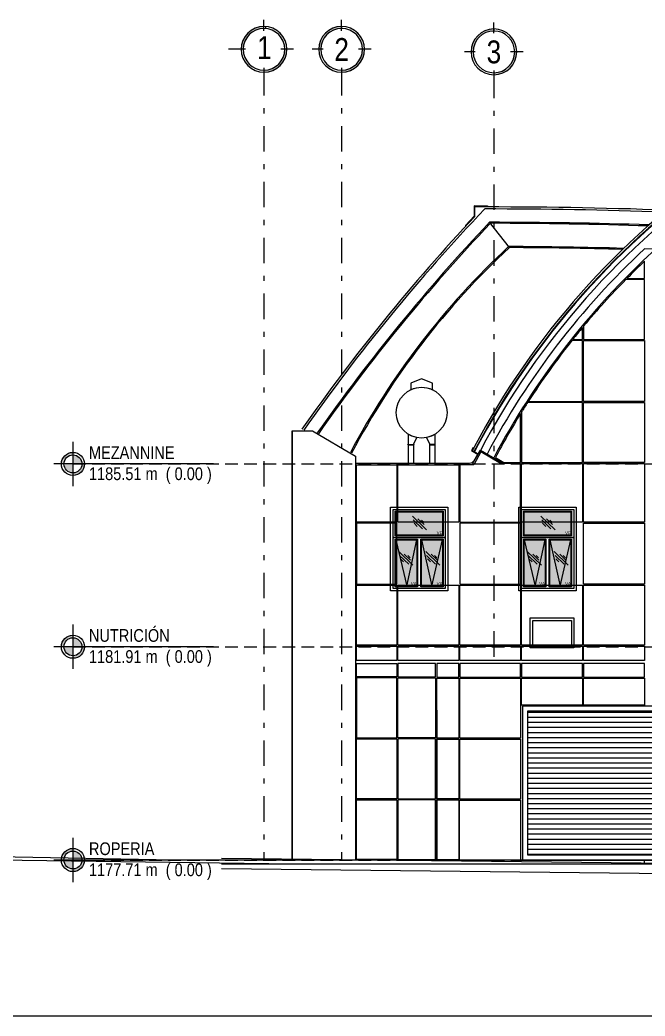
# Model space of a CAD drawing. Extents: x -133 to 84, y -2 to 88.
# Drawn here: x 1.96 to 14.27, y 68.64 to 88.26 of the extents above; entities that cross this region are included whole.
import ezdxf
from ezdxf.enums import TextEntityAlignment as Align

# ---------------------------------------------------------------- set-up
doc = ezdxf.new("R2010")
doc.units = 0
doc.header["$MEASUREMENT"] = 0
for name, pattern in [('RHCG02-4502(DOS ARA)AR-FA-004-08$0$CENTER', [2, 1.25, -0.25, 0.25, -0.25]), ('RHCG02-4502(DOS ARA)AR-FA-004-08$0$DASHDOT', [1, 0.5, -0.25, 0, -0.25]), ('RHCG02-4502(DOS ARA)AR-FA-004-08$0$HIDDEN', [0.375, 0.25, -0.125])]:
    doc.linetypes.add(name, pattern=pattern)
for name, color, linetype in [('arq-paredes', 4, 'Continuous'), ('arq-text-detalle de fachada', 1, 'Continuous'), ('arq-ventanas', 1, 'Continuous'), ('Cotas', 1, 'Continuous'), ('DISEÑO', 2, 'Continuous'), ('luminarias', 3, 'Continuous'), ('RHCG02-4502(DOS ARA)AR-FA-004-08$0$02', 2, 'Continuous'), ('RHCG02-4502(DOS ARA)AR-FA-004-08$0$03', 3, 'Continuous'), ('RHCG02-4502(DOS ARA)AR-FA-004-08$0$04', 4, 'Continuous'), ('RHCG02-4502(DOS ARA)AR-FA-004-08$0$05', 5, 'Continuous'), ('RHCG02-4502(DOS ARA)AR-FA-004-08$0$06', 6, 'Continuous'), ('RHCG02-4502(DOS ARA)AR-FA-004-08$0$arq-ejes-circulo', 1, 'Continuous'), ('RHCG02-4502(DOS ARA)AR-FA-004-08$0$arq-ejes-principales', 1, 'RHCG02-4502(DOS ARA)AR-FA-004-08$0$DASHDOT'), ('RHCG02-4502(DOS ARA)AR-FA-004-08$0$arq-fachada', 252, 'Continuous'), ('RHCG02-4502(DOS ARA)AR-FA-004-08$0$arq-niveles', 1, 'Continuous'), ('RHCG02-4502(DOS ARA)AR-FA-004-08$0$arq-paredes', 4, 'Continuous'), ('RHCG02-4502(DOS ARA)AR-FA-004-08$0$arq-proyeccion estructura fachada', 1, 'Continuous'), ('RHCG02-4502(DOS ARA)AR-FA-004-08$0$arq-simbologia', 1, 'Continuous'), ('RHCG02-4502(DOS ARA)AR-FA-004-08$0$arq-text-ejes', 2, 'Continuous'), ('RHCG02-4502(DOS ARA)AR-FA-004-08$0$arq-text-simbologia', 3, 'Continuous'), ('RHCG02-4502(DOS ARA)AR-FA-004-08$0$ELEVACION OESTE(TOPOGRAFICO)$0$PLANTA', 7, 'Continuous'), ('RHCG02-4502(DOS ARA)AR-FA-004-08$0$L 2', 2, 'Continuous')]:
    doc.layers.add(name, color=color, linetype=linetype)
doc.layers.add('RHCG02-4502(DOS ARA)AR-FA-004-08$0$01', color=1, linetype='Continuous', lineweight=25)
doc.styles.add('dape 2', font='ARIALN.TTF')
doc.styles.add('RHCG02-4502(DOS ARA)AR-FA-004-08$0$dape 2', font='ARIALN.TTF', dxfattribs={"height": 0.15})

# ---------------------------------------------------------------- blocks, each defined once
blk = doc.blocks.new('*U72')
at = {"linetype": 'Continuous'}
h = blk.add_hatch(color=251, dxfattribs=at)
h.paths.add_polyline_path([(0.1643, 0.326), (0.1803, 0.326, -0.414214), (0, 0.1457), (0, 0.1617, 0.414214)])
h.paths.add_polyline_path([(-0.1643, 0.326), (-0.1803, 0.326, -0.414214), (0, 0.5063), (0, 0.4903, 0.414214)])
for p, q in [((0, 0.5577), (0, 0.4724)), ((0, 0.5432), (0, 0.4579)), ((-0.1464, 0.326), (-0.2317, 0.326)), ((0.1464, 0.326), (0.2317, 0.326)), ((0, 0.1796), (0, 0.0943))]:
    blk.add_line(p, q, dxfattribs=at)
at = {"linetype": 'RHCG02-4502(DOS ARA)AR-FA-004-08$0$CENTER', "ltscale": 0.7}
blk.add_line((0, 0.1457), (0, 0.1457), dxfattribs=at)
at = {"linetype": 'Continuous'}
for radius in [0.1803, 0.1643]:
    blk.add_circle((0, 0.326), radius, dxfattribs=at)
blk = doc.blocks.new('*U75')
at = {"linetype": 'Continuous'}
h = blk.add_hatch(color=251, dxfattribs=at)
h.paths.add_polyline_path([(0.1643, 0.4256), (0.1803, 0.4256, -0.414214), (0, 0.2452), (0, 0.2612, 0.414214)])
h.paths.add_polyline_path([(-0.1643, 0.4256), (-0.1803, 0.4256, -0.414214), (0, 0.6059), (0, 0.5899, 0.414214)])
for p, q in [((0, 0.6573), (0, 0.572)), ((0, 0.6428), (0, 0.5575)), ((-0.1464, 0.4256), (-0.2317, 0.4256)), ((0.1464, 0.4256), (0.2317, 0.4256)), ((0, 0.2792), (0, 0.1939))]:
    blk.add_line(p, q, dxfattribs=at)
at = {"linetype": 'RHCG02-4502(DOS ARA)AR-FA-004-08$0$CENTER', "ltscale": 0.7}
blk.add_line((0, 0.2452), (0, 0.1457), dxfattribs=at)
at = {"linetype": 'Continuous'}
for radius in [0.1803, 0.1643]:
    blk.add_circle((0, 0.4256), radius, dxfattribs=at)
blk = doc.blocks.new('RHCG02-4502(DOS ARA)AR-FA-004-08$0$Nivel')
at = {"layer": 'RHCG02-4502(DOS ARA)AR-FA-004-08$0$arq-simbologia'}
h = blk.add_hatch(color=8, dxfattribs=at)
h.paths.add_polyline_path([(-0.177, 0, 0.414214), (0, -0.177), (0, 0)])
h.paths.add_polyline_path([(0, 0.177), (0, 0), (0.177, 0, 0.414214)])
h.paths.add_polyline_path([(-0.228, 0), (-0.177, 0, -0.414214), (0, 0.177), (0, 0.228, 0.414214)])
h.paths.add_polyline_path([(0, -0.177), (0, -0.228, 0.414214), (0.228, 0), (0.177, 0, -0.414214)])
for p, q in [((0, 0.437), (0, -0.437)), ((2.771, 0), (-0.376, 0))]:
    blk.add_line(p, q, dxfattribs=at)
for radius in [0.228, 0.177]:
    blk.add_circle((0, 0), radius, dxfattribs=at)

msp = doc.modelspace()

# ---------------------------------------------------------------- hatches: boundary and pattern name
at = {"layer": 'arq-ventanas'}
for points in [[(9.364, 78.57), (10.286, 78.57), (10.286, 78.107), (9.364, 78.107)], [(11.894, 78.57), (12.815, 78.57), (12.815, 78.107), (11.894, 78.107)], [(9.364, 78.02), (9.778, 78.02), (9.778, 77.107), (9.364, 77.107)], [(9.872, 78.02), (10.286, 78.02), (10.286, 77.107), (9.872, 77.107)], [(11.894, 78.02), (12.308, 78.02), (12.308, 77.107), (11.894, 77.107)], [(12.401, 78.02), (12.815, 78.02), (12.815, 77.107), (12.401, 77.107)]]:
    msp.add_hatch(color=254, dxfattribs=at).paths.add_polyline_path(points)
at = {"layer": 'RHCG02-4502(DOS ARA)AR-FA-004-08$0$arq-paredes'}
h = msp.add_hatch(dxfattribs=at)
h.set_pattern_fill('_USER', color=1, scale=0.1, style=0, pattern_type=0)
h.set_pattern_definition([(0, (-3217.33942, 864.82567), (0, 0.1), [])])
h.paths.add_polyline_path([(16.234, 74.644), (11.961, 74.644), (11.961, 71.813), (16.234, 71.813)])

# ---------------------------------------------------------------- linework, layer by layer
at = {"layer": 'arq-paredes', "color": 1}
for points in [[(9.311, 78.613), (10.339, 78.613), (10.339, 78.063), (9.311, 78.063)], [(11.84, 78.613), (12.869, 78.613), (12.869, 78.063), (11.84, 78.063)], [(9.311, 78.063), (10.339, 78.063), (10.339, 77.063), (9.311, 77.063)], [(11.84, 78.063), (12.869, 78.063), (12.869, 77.063), (11.84, 77.063)]]:
    msp.add_lwpolyline(points, close=True, dxfattribs=at)
at = {"layer": 'arq-ventanas'}
for p, q in [((9.97, 78.216), (9.693, 78.486)), ((12.5, 78.216), (12.222, 78.486)), ((9.887, 78.235), (9.708, 78.41)), ((9.786, 78.281), (9.724, 78.344)), ((9.8, 78.431), (9.922, 78.317)), ((9.867, 78.408), (9.913, 78.364)), ((12.416, 78.235), (12.238, 78.41)), ((12.316, 78.281), (12.253, 78.344)), ((12.33, 78.431), (12.452, 78.317)), ((12.396, 78.408), (12.442, 78.364)), ((9.701, 77.518), (9.424, 77.789)), ((9.618, 77.538), (9.439, 77.712)), ((9.531, 77.733), (9.654, 77.619)), ((9.598, 77.71), (9.644, 77.666)), ((10.233, 77.518), (9.955, 77.789)), ((10.149, 77.538), (9.971, 77.712)), ((10.063, 77.733), (10.185, 77.619)), ((10.129, 77.71), (10.175, 77.666)), ((12.231, 77.518), (11.953, 77.789)), ((12.148, 77.538), (11.969, 77.712)), ((12.061, 77.733), (12.183, 77.619)), ((12.127, 77.71), (12.173, 77.666)), ((12.762, 77.518), (12.485, 77.789)), ((12.679, 77.538), (12.5, 77.712)), ((12.592, 77.733), (12.714, 77.619)), ((12.659, 77.71), (12.704, 77.666)), ((9.518, 77.584), (9.455, 77.646)), ((10.049, 77.584), (9.986, 77.646)), ((12.047, 77.584), (11.985, 77.646)), ((12.578, 77.584), (12.516, 77.646))]:
    msp.add_line(p, q, dxfattribs=at)
at = {"layer": 'Cotas'}
for p, q in [((10.288, 77.012), (10.288, 77.012)), ((12.818, 77.012), (12.818, 77.012))]:
    msp.add_line(p, q, dxfattribs=at)
at = {"layer": 'Cotas', "color": 2}
for points in [[(10.389, 77.012), (9.26, 77.012), (9.26, 78.664), (10.39, 78.664), (10.39, 77.012)], [(12.919, 77.012), (11.789, 77.012), (11.789, 78.664), (12.92, 78.664), (12.92, 77.012)]]:
    msp.add_lwpolyline(points, dxfattribs=at)
at = {"layer": 'DISEÑO', "color": 250}
for p, q in [((9.364, 78.02), (9.351, 78.033)), ((9.364, 78.02), (9.578, 77.107)), ((9.578, 77.107), (9.778, 78.02)), ((9.778, 78.02), (9.792, 78.033)), ((9.872, 78.02), (9.858, 78.033)), ((9.872, 78.02), (10.071, 77.107)), ((10.071, 77.107), (10.286, 78.02)), ((10.286, 78.02), (10.299, 78.033)), ((11.894, 78.02), (11.881, 78.033)), ((11.894, 78.02), (12.108, 77.107)), ((12.108, 77.107), (12.308, 78.02)), ((12.308, 78.02), (12.321, 78.033)), ((12.401, 78.02), (12.388, 78.033)), ((12.401, 78.02), (12.601, 77.107)), ((12.601, 77.107), (12.815, 78.02)), ((12.815, 78.02), (12.828, 78.033)), ((9.364, 77.274), (9.351, 77.261)), ((9.364, 77.107), (9.351, 77.094)), ((9.778, 77.107), (9.792, 77.094)), ((9.872, 77.107), (9.858, 77.094)), ((10.286, 77.107), (10.299, 77.094)), ((11.894, 77.274), (11.881, 77.261)), ((11.894, 77.107), (11.881, 77.094)), ((12.308, 77.107), (12.321, 77.094)), ((12.401, 77.107), (12.388, 77.094)), ((12.815, 77.107), (12.828, 77.094))]:
    msp.add_line(p, q, dxfattribs=at)
for points in [[(9.351, 78.583), (10.299, 78.583), (10.299, 78.094), (9.351, 78.094)], [(11.881, 78.583), (12.828, 78.583), (12.828, 78.094), (11.881, 78.094)], [(9.351, 78.033), (9.792, 78.033), (9.792, 77.094), (9.351, 77.094)], [(9.858, 78.033), (10.299, 78.033), (10.299, 77.094), (9.858, 77.094)], [(11.881, 78.033), (12.321, 78.033), (12.321, 77.094), (11.881, 77.094)], [(12.388, 78.033), (12.828, 78.033), (12.828, 77.094), (12.388, 77.094)]]:
    msp.add_lwpolyline(points, close=True, dxfattribs=at)
at = {"layer": 'DISEÑO', "color": 1}
for points in [[(9.364, 78.57), (10.286, 78.57), (10.286, 78.107), (9.364, 78.107)], [(11.894, 78.57), (12.815, 78.57), (12.815, 78.107), (11.894, 78.107)], [(9.364, 78.02), (9.778, 78.02), (9.778, 77.107), (9.364, 77.107)], [(9.872, 78.02), (10.286, 78.02), (10.286, 77.107), (9.872, 77.107)], [(11.894, 78.02), (12.308, 78.02), (12.308, 77.107), (11.894, 77.107)], [(12.401, 78.02), (12.815, 78.02), (12.815, 77.107), (12.401, 77.107)]]:
    msp.add_lwpolyline(points, close=True, dxfattribs=at)
at = {"layer": 'luminarias', "color": 2}
for points in [[(12.013, 76.479), (12.874, 76.479), (12.874, 75.894), (12.013, 75.894)], [(12.063, 76.429), (12.824, 76.429), (12.824, 75.944), (12.063, 75.944)]]:
    msp.add_lwpolyline(points, close=True, dxfattribs=at)
at = {"layer": 'RHCG02-4502(DOS ARA)AR-FA-004-08$0$01', "color": 1, "linetype": 'Continuous'}
msp.add_line((10.922, 84.388), (10.922, 84.573), dxfattribs=at)
at = {"layer": 'RHCG02-4502(DOS ARA)AR-FA-004-08$0$01', "color": 1}
msp.add_lwpolyline([(15.775, 85.333, 0.119475), (10.906, 79.845), (10.868, 79.779)], format="xyb", dxfattribs=at)
at = {"layer": 'RHCG02-4502(DOS ARA)AR-FA-004-08$0$01', "color": 1, "linetype": 'Continuous'}
for points in [[(9.873, 81.186), (9.659, 81.105), (9.659, 80.975, -0.224393), (10.087, 80.975), (10.087, 81.105)], [(9.776, 80.033, -0.09096), (9.608, 80.099), (9.608, 79.899), (9.714, 79.899)], [(10.138, 80.099, -0.09096), (9.97, 80.033), (10.032, 79.899), (10.138, 79.899)]]:
    msp.add_lwpolyline(points, format="xyb", close=True, dxfattribs=at)
at = {"layer": 'RHCG02-4502(DOS ARA)AR-FA-004-08$0$01', "color": 1}
for centre, radius, start, end in [((11.127, -16.931), 101.505, 87.98553, 90.11567), ((38.116, 58.806), 37.336, 136.7486, 145.0489)]:
    msp.add_arc(centre, radius, start, end, dxfattribs=at)
at = {"layer": 'RHCG02-4502(DOS ARA)AR-FA-004-08$0$02'}
for p, q in [((11.602, 83.773), (11.211, 84.273)), ((10.868, 79.779), (10.988, 79.709))]:
    msp.add_line(p, q, dxfattribs=at)
at = {"layer": 'RHCG02-4502(DOS ARA)AR-FA-004-08$0$02', "color": 2, "linetype": 'Continuous'}
msp.add_line((7.321, 80.163), (7.321, 71.713), dxfattribs=at)
at = {"layer": 'RHCG02-4502(DOS ARA)AR-FA-004-08$0$02'}
for points in [[(15.798, 85.3, 0.119488), (10.941, 79.826), (10.902, 79.759)], [(15.803, 85.292, 0.119492), (10.95, 79.821), (10.911, 79.754)], [(15.855, 85.218, 0.119523), (11.029, 79.777), (10.988, 79.709)]]:
    msp.add_lwpolyline(points, format="xyb", dxfattribs=at)
for centre, radius, start, end in [((38.116, 58.806), 37.296, 136.3838, 145.0416), ((11.127, -16.931), 101.465, 88.0107, 90.00707), ((38.08, 58.835), 37, 136.5683, 144.8761), ((38.08, 58.835), 36.975, 136.5736, 144.8761), ((11.133, -16.92), 101.192, 88.17421, 89.9554), ((11.043, -17.468), 101.72, 88.14657, 89.89601), ((21.969, 72.588), 15.276, 132.8147, 152.0929), ((21.969, 72.588), 15.251, 132.8226, 152.0972), ((11.138, -16.962), 100.757, 88.45494, 89.74516), ((11.068, -17.378), 101.153, 88.43309, 89.69714), ((24.641, 72.57), 15.251, 132.8762, 152.0972), ((24.641, 72.57), 15.101, 132.4168, 152.1227), ((11.138, -16.962), 100.757, 74.36987, 88.22218)]:
    msp.add_arc(centre, radius, start, end, dxfattribs=at)
at = {"layer": 'RHCG02-4502(DOS ARA)AR-FA-004-08$0$03'}
msp.add_line((10.171, 74.663), (10.171, 71.713), dxfattribs=at)
at = {"layer": 'RHCG02-4502(DOS ARA)AR-FA-004-08$0$03', "color": 3, "linetype": 'Continuous'}
msp.add_lwpolyline([(10.913, 84.594), (11.172, 84.586), (11.178, 84.579), (11.181, 84.581), (11.173, 84.589), (10.91, 84.597), (10.914, 84.397), (10.74, 84.211), (10.739, 84.199), (10.742, 84.198), (10.743, 84.21), (10.917, 84.396)], close=True, dxfattribs=at)
msp.add_lwpolyline([(10.897, 79.83), (10.889, 79.835), (10.854, 79.776), (10.955, 79.717, -0.414779), (10.964, 79.683), (10.899, 79.573, -0.265773), (10.813, 79.523), (8.571, 79.523)], format="xyb", dxfattribs=at)
at = {"layer": 'RHCG02-4502(DOS ARA)AR-FA-004-08$0$04', "color": 4, "linetype": 'Continuous'}
msp.add_line((9.718, 79.899), (9.718, 79.887), dxfattribs=at)
for points in [[(9.604, 79.899), (9.718, 79.899), (9.718, 79.887), (9.604, 79.887)], [(9.611, 79.887), (9.711, 79.887), (9.711, 79.523), (9.611, 79.523)], [(10.142, 79.899), (10.028, 79.899), (10.028, 79.887), (10.142, 79.887)], [(10.035, 79.887), (10.135, 79.887), (10.135, 79.523), (10.035, 79.523)]]:
    msp.add_lwpolyline(points, close=True, dxfattribs=at)
msp.add_circle((9.873, 80.523), 0.5, dxfattribs=at)
at = {"layer": 'RHCG02-4502(DOS ARA)AR-FA-004-08$0$05', "color": 5, "linetype": 'Continuous'}
msp.add_lwpolyline([(10.875, 79.513), (11.034, 79.783), (11.471, 79.526), (11.471, 79.524)], dxfattribs=at)
at = {"layer": 'RHCG02-4502(DOS ARA)AR-FA-004-08$0$06', "flags": 128}
msp.add_lwpolyline([(7.321, 71.713), (7.321, 80.163), (7.721, 80.163), (8.571, 79.663), (8.571, 71.713), (8.571, 71.713), (7.321, 71.713)], dxfattribs=at)
at = {"layer": 'RHCG02-4502(DOS ARA)AR-FA-004-08$0$06'}
for points in [[(57.489, 71.321, 0.056883), (49.474, 71.25), (49.296, 70.945), (49.052, 70.945), (49.052, 71.266), (5.929, 71.744)], [(5.929, 71.544), (48.852, 71.069), (48.852, 70.745), (49.411, 70.745), (49.598, 71.066, -0.056202), (57.472, 71.122)]]:
    msp.add_lwpolyline(points, format="xyb", dxfattribs=at)
at = {"layer": 'RHCG02-4502(DOS ARA)AR-FA-004-08$0$arq-ejes-principales'}
for p, q in [((6.796, 88.129), (6.796, 88.089)), ((8.296, 88.129), (8.296, 88.089)), ((11.296, 88.079), (11.296, 88.039)), ((6.767, 87.267), (6.767, 71.735)), ((8.296, 87.267), (8.296, 71.713)), ((11.296, 87.217), (11.296, 75.641))]:
    msp.add_line(p, q, dxfattribs=at)
at = {"layer": 'RHCG02-4502(DOS ARA)AR-FA-004-08$0$arq-fachada', "color": 251}
for points in [[(14.263, 83.505, 0.008074), (13.916, 83.164), (14.263, 83.164)], [(14.263, 83.144), (13.896, 83.144, 0.020569), (13.063, 82.226), (13.063, 81.964), (14.263, 81.964)], [(13.043, 82.202, 0.005073), (12.85, 81.964), (13.043, 81.964)], [(13.043, 81.944), (12.834, 81.944, 0.024502), (11.974, 80.744), (13.043, 80.744)], [(13.043, 80.724), (11.961, 80.724, 0.00365), (11.843, 80.538), (11.843, 79.544), (13.043, 79.544)], [(11.823, 80.506, 0.016567), (11.326, 79.64), (11.489, 79.544), (11.823, 79.544)], [(11.823, 79.524), (11.424, 79.524), (11.042, 79.749), (10.899, 79.498), (10.899, 79.498, -1.024215), (10.899, 79.498), (10.623, 79.498), (10.623, 78.364), (11.823, 78.364)]]:
    msp.add_lwpolyline(points, format="xyb", close=True, dxfattribs=at)
for points in [[(13.063, 81.944), (14.263, 81.944), (14.263, 80.744), (13.063, 80.744)], [(13.063, 80.724), (14.263, 80.724), (14.263, 79.544), (13.063, 79.544)], [(8.591, 79.498), (9.383, 79.498), (9.383, 78.364), (8.591, 78.364)], [(9.403, 79.498), (10.603, 79.498), (10.603, 78.364), (9.403, 78.364)], [(11.843, 79.524), (13.043, 79.524), (13.043, 78.364), (11.843, 78.364)], [(13.063, 79.524), (14.263, 79.524), (14.263, 78.364), (13.063, 78.364)], [(9.383, 78.344), (8.591, 78.344), (8.591, 77.144), (9.383, 77.144)], [(11.823, 78.344), (10.623, 78.344), (10.623, 77.144), (11.823, 77.144)], [(13.063, 78.344), (14.263, 78.344), (14.263, 77.144), (13.063, 77.144)], [(8.591, 77.124), (9.383, 77.124), (9.383, 75.944), (8.591, 75.944)], [(9.403, 77.124), (10.603, 77.124), (10.603, 75.944), (9.403, 75.944)], [(10.623, 77.124), (11.823, 77.124), (11.823, 75.944), (10.623, 75.944)], [(11.843, 77.124), (13.043, 77.124), (13.043, 75.944), (11.843, 75.944)], [(13.063, 77.124), (14.263, 77.124), (14.263, 75.944), (13.063, 75.944)], [(8.591, 75.924), (9.383, 75.924), (9.383, 75.641), (8.591, 75.641)], [(9.403, 75.924), (10.603, 75.924), (10.603, 75.641), (9.403, 75.641)], [(10.623, 75.924), (11.823, 75.924), (11.823, 75.641), (10.623, 75.641)], [(11.843, 75.924), (13.043, 75.924), (13.043, 75.641), (11.843, 75.641)], [(13.063, 75.924), (14.263, 75.924), (14.263, 75.641), (13.063, 75.641)], [(8.591, 75.584), (9.383, 75.584), (9.383, 75.319), (8.591, 75.319)], [(10.146, 75.584), (9.403, 75.584), (9.403, 75.319), (10.146, 75.319)], [(10.171, 75.315), (10.603, 75.315), (10.603, 75.585), (10.171, 75.585)], [(10.623, 75.315), (11.823, 75.315), (11.823, 75.585), (10.623, 75.585)], [(11.843, 75.315), (13.043, 75.315), (13.043, 75.585), (11.843, 75.585)], [(13.063, 75.315), (14.263, 75.315), (14.263, 75.585), (13.063, 75.585)], [(8.591, 74.12), (9.383, 74.12), (9.383, 75.3), (8.591, 75.3)], [(10.146, 74.12), (9.403, 74.12), (9.403, 75.3), (10.146, 75.3)], [(10.171, 75.295), (10.603, 75.295), (10.603, 74.115), (10.171, 74.115)], [(10.623, 75.295), (11.823, 75.295), (11.823, 74.114), (10.623, 74.115)], [(11.843, 75.295), (13.043, 75.295), (13.043, 74.764), (11.843, 74.764)], [(13.063, 75.295), (14.263, 75.295), (14.263, 74.764), (13.063, 74.764)], [(8.591, 74.1), (9.383, 74.1), (9.383, 72.92), (8.591, 72.92)], [(10.146, 74.1), (9.403, 74.1), (9.403, 72.92), (10.146, 72.92)], [(10.171, 74.095), (10.603, 74.095), (10.603, 72.915), (10.171, 72.915)], [(10.622, 74.094), (11.822, 74.094), (11.822, 72.913), (10.622, 72.914)], [(8.591, 72.9), (9.383, 72.9), (9.383, 71.72), (8.591, 71.72)], [(10.146, 72.9), (9.403, 72.9), (9.403, 71.72), (10.146, 71.72)], [(10.171, 72.895), (10.603, 72.895), (10.603, 71.715), (10.171, 71.715)], [(10.621, 72.893), (11.821, 72.893), (11.821, 71.712), (10.621, 71.713)]]:
    msp.add_lwpolyline(points, close=True, dxfattribs=at)
at = {"layer": 'RHCG02-4502(DOS ARA)AR-FA-004-08$0$arq-niveles', "color": 1, "linetype": 'RHCG02-4502(DOS ARA)AR-FA-004-08$0$HIDDEN'}
for p, q in [((3.004, 79.513), (43.376, 79.513)), ((3.004, 75.913), (43.376, 75.913)), ((3.004, 71.713), (43.376, 71.713))]:
    msp.add_line(p, q, dxfattribs=at)
at = {"layer": 'RHCG02-4502(DOS ARA)AR-FA-004-08$0$arq-paredes', "color": 253}
msp.add_line((14.265, 71.633), (14.265, 71.713), dxfattribs=at)
at = {"layer": 'RHCG02-4502(DOS ARA)AR-FA-004-08$0$arq-paredes', "color": 2}
for points in [[(16.334, 74.744), (11.861, 74.744), (11.861, 71.713), (16.334, 71.713)], [(16.234, 74.644), (11.961, 74.644), (11.961, 71.813), (16.234, 71.813)]]:
    msp.add_lwpolyline(points, close=True, dxfattribs=at)
at = {"layer": 'RHCG02-4502(DOS ARA)AR-FA-004-08$0$arq-proyeccion estructura fachada', "color": 1}
msp.add_lwpolyline([(57.472, 71.122), (57.472, 68.639), (-20.799, 68.639), (-20.799, 72.003)], dxfattribs=at)
at = {"layer": 'RHCG02-4502(DOS ARA)AR-FA-004-08$0$ELEVACION OESTE(TOPOGRAFICO)$0$PLANTA', "color": 2}
msp.add_line((7.351, 71.633), (-20.799, 72.003), dxfattribs=at)
at = {"layer": 'RHCG02-4502(DOS ARA)AR-FA-004-08$0$ELEVACION OESTE(TOPOGRAFICO)$0$PLANTA', "color": 3}
msp.add_line((4.994, 71.713), (-2.466, 71.853), dxfattribs=at)
at = {"layer": 'RHCG02-4502(DOS ARA)AR-FA-004-08$0$L 2'}
for p, q in [((44.574, 71.713), (4.757, 71.713)), ((44.574, 71.633), (5.929, 71.633))]:
    msp.add_line(p, q, dxfattribs=at)

# ---------------------------------------------------------------- block references
for p in [(3.004, 79.513), (3.004, 75.913), (3.004, 71.713)]:
    msp.add_blockref('RHCG02-4502(DOS ARA)AR-FA-004-08$0$Nivel', p)
at = {"layer": 'RHCG02-4502(DOS ARA)AR-FA-004-08$0$arq-ejes-circulo', "xscale": -2.5, "yscale": 2.5, "zscale": 2.5, "rotation": 270}
for name, p in [('*U75', (5.703, 87.678)), ('*U72', (7.481, 87.678)), ('*U72', (10.481, 87.628))]:
    msp.add_blockref(name, p, dxfattribs=at)

# ---------------------------------------------------------------- texts
at = {"layer": 'arq-text-detalle de fachada', "char_height": 0.0623, "width": 0.00136, "attachment_point": 1, "style": 'dape 2'}
for s, insert in [('VF', (10.169, 78.186)), ('VF', (12.699, 78.186)), ('VA', (9.659, 77.186)), ('VA', (10.169, 77.186)), ('VA', (12.188, 77.186)), ('VA', (12.699, 77.186))]:
    msp.add_mtext(s, dxfattribs=dict(at, insert=insert))
at = {"layer": 'RHCG02-4502(DOS ARA)AR-FA-004-08$0$arq-text-ejes', "style": 'RHCG02-4502(DOS ARA)AR-FA-004-08$0$dape 2'}
for s, p in [('1', (6.773, 87.712)), ('2', (8.296, 87.678)), ('3', (11.296, 87.628))]:
    msp.add_text(s, height=0.45, dxfattribs=at).set_placement(p, align=Align.MIDDLE)
at = {"layer": 'RHCG02-4502(DOS ARA)AR-FA-004-08$0$arq-text-simbologia', "style": 'RHCG02-4502(DOS ARA)AR-FA-004-08$0$dape 2'}
for s, p in [('MEZANNINE', (3.319, 79.61)), ('1185.51 m  ( 0.00 )', (3.319, 79.195)), ('NUTRICIÓN', (3.319, 76.01)), ('1181.91 m  ( 0.00 )', (3.319, 75.595)), ('ROPERIA', (3.319, 71.81)), ('1177.71 m  ( 0.00 )', (3.319, 71.395))]:
    msp.add_text(s, height=0.25, dxfattribs=at).set_placement(p)

doc.saveas('drawing.dxf')
